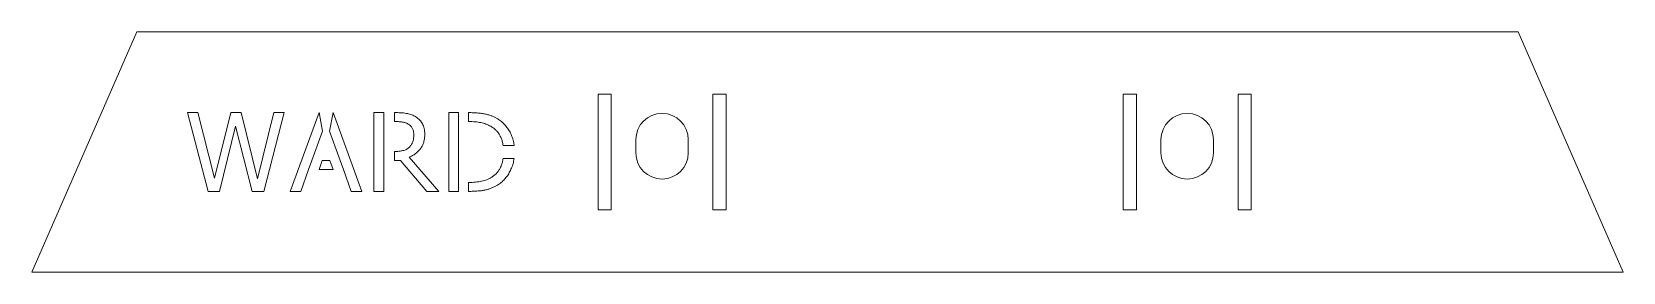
# Model space of a CAD drawing. Header units: inches. Extents: x -15.2 to 15.2, y -2.3 to 2.3.
import ezdxf

# ---------------------------------------------------------------- set-up
doc = ezdxf.new("R2010")
doc.units = ezdxf.units.IN
doc.header["$MEASUREMENT"] = 0

msp = doc.modelspace()

# ---------------------------------------------------------------- linework, layer by layer
at = {"color": 7, "linetype": 'Continuous', "lineweight": 15}
for p, q in [((-15.15, -2.29), (-13.15, 2.29)), ((13.15, 2.29), (-13.15, 2.29)), ((13.15, 2.29), (15.15, -2.29)), ((-4.119, 1.1), (-4.369, 1.1)), ((-4.369, 1.1), (-4.369, -1.1)), ((-4.119, -1.1), (-4.119, 1.1)), ((-1.931, 1.1), (-2.181, 1.1)), ((-2.181, 1.1), (-2.181, -1.1)), ((-1.931, -1.1), (-1.931, 1.1)), ((5.881, 1.1), (5.631, 1.1)), ((5.631, 1.1), (5.631, -1.1)), ((5.881, -1.1), (5.881, 1.1)), ((8.069, 1.1), (7.819, 1.1)), ((7.819, 1.1), (7.819, -1.1)), ((8.069, -1.1), (8.069, 1.1)), ((-12.187, 0.75), (-11.991, 0.75)), ((-11.793, -0.75), (-12.187, 0.75)), ((-11.991, 0.75), (-11.671, -0.497)), ((-11.671, -0.497), (-11.363, 0.75)), ((-11.363, 0.75), (-11.162, 0.75)), ((-11.162, 0.75), (-10.851, -0.509)), ((-10.851, -0.509), (-10.542, 0.75)), ((-10.345, 0.75), (-10.733, -0.75)), ((-10.542, 0.75), (-10.345, 0.75)), ((-10.231, -0.75), (-9.682, 0.75)), ((-9.682, 0.75), (-9.617, 0.4)), ((-9.479, 0.4), (-9.414, 0.75)), ((-9.414, 0.75), (-8.864, -0.75)), ((-8.637, -0.75), (-8.637, 0.75)), ((-8.637, 0.75), (-8.447, 0.75)), ((-8.447, 0.75), (-8.447, -0.75)), ((-8.247, 0.75), (-8.223, 0.75)), ((-8.247, 0.75), (-8.247, 0.579)), ((-7.212, 0.75), (-7.023, 0.75)), ((-7.212, -0.75), (-7.212, 0.75)), ((-7.023, 0.75), (-7.023, -0.75)), ((-6.836, 0.75), (-6.836, 0.579)), ((-11.269, 0.495), (-11.575, -0.75)), ((-10.956, -0.75), (-11.269, 0.495)), ((-9.617, 0.4), (-9.82, -0.161)), ((-9.277, -0.161), (-9.479, 0.4)), ((-8.214, 0.579), (-8.247, 0.579)), ((-8.247, 0.009), (-8.247, -0.161)), ((-5.967, 0.126), (-6.177, 0.126)), ((-3.65, -0.015), (-3.65, 0.235)), ((-2.65, 0.235), (-2.65, -0.015)), ((6.35, -0.015), (6.35, 0.235)), ((7.35, 0.235), (7.35, -0.015)), ((-9.82, -0.161), (-9.881, -0.332)), ((-9.681, -0.332), (-9.62, -0.161)), ((-9.62, -0.161), (-9.477, -0.161)), ((-9.477, -0.161), (-9.415, -0.332)), ((-9.215, -0.332), (-9.277, -0.161)), ((-8.133, -0.161), (-8.247, -0.161)), ((-7.631, -0.75), (-8.133, -0.161)), ((-7.968, -0.101), (-7.402, -0.75)), ((-6.176, -0.124), (-5.968, -0.124)), ((-9.881, -0.332), (-10.029, -0.75)), ((-9.415, -0.332), (-9.681, -0.332)), ((-9.067, -0.75), (-9.215, -0.332)), ((-6.838, -0.579), (-6.836, -0.579)), ((-6.838, -0.75), (-6.838, -0.579)), ((-11.575, -0.75), (-11.793, -0.75)), ((-10.733, -0.75), (-10.956, -0.75)), ((-10.029, -0.75), (-10.231, -0.75)), ((-8.864, -0.75), (-9.067, -0.75)), ((-8.447, -0.75), (-8.637, -0.75)), ((-7.402, -0.75), (-7.631, -0.75)), ((-7.023, -0.75), (-7.212, -0.75)), ((-4.369, -1.1), (-4.119, -1.1)), ((-2.181, -1.1), (-1.931, -1.1)), ((5.631, -1.1), (5.881, -1.1)), ((7.819, -1.1), (8.069, -1.1)), ((-15.15, -2.29), (15.15, -2.29))]:
    msp.add_line(p, q, dxfattribs=at)
for centre, start, end in [((-3.15, 0.235), 0, 180), ((6.85, 0.235), 0, 180), ((-3.15, -0.015), 180, 0), ((6.85, -0.015), 180, 0)]:
    msp.add_arc(centre, 0.5, start, end, dxfattribs=at)
for points, knots in [([(-8.223, 0.75), (-8.201, 0.75), (-8.16, 0.749), (-8.102, 0.746), (-8.049, 0.741), (-8, 0.733), (-7.956, 0.722), (-7.915, 0.708), (-7.875, 0.691), (-7.851, 0.676), (-7.839, 0.669)], [0, 0, 0, 0, 0.161052, 0.308885, 0.442335, 0.563177, 0.676001, 0.785387, 0.893479, 1, 1, 1, 1]), ([(-7.839, 0.669), (-7.826, 0.66), (-7.8, 0.642), (-7.767, 0.611), (-7.737, 0.577), (-7.712, 0.538), (-7.692, 0.496), (-7.678, 0.448), (-7.669, 0.395), (-7.669, 0.358), (-7.668, 0.339)], [0, 0, 0, 0, 0.12046, 0.237385, 0.353493, 0.469003, 0.587858, 0.714821, 0.851378, 1, 1, 1, 1]), ([(-6.836, 0.75), (-6.821, 0.75), (-6.788, 0.75), (-6.74, 0.748), (-6.692, 0.746), (-6.648, 0.742), (-6.606, 0.738), (-6.567, 0.733), (-6.531, 0.726), (-6.487, 0.716), (-6.436, 0.702), (-6.379, 0.682), (-6.327, 0.659), (-6.295, 0.64), (-6.28, 0.631)], [0.0096861, 0.0096861, 0.0096861, 0.0096861, 0.0907502, 0.1769441, 0.258614, 0.3353284, 0.4071089, 0.4750253, 0.5382241, 0.5967268, 0.7068106, 0.8103415, 0.9075517, 1, 1, 1, 1]), ([(-6.28, 0.631), (-6.268, 0.623), (-6.243, 0.607), (-6.208, 0.58), (-6.176, 0.551), (-6.145, 0.52), (-6.116, 0.487), (-6.09, 0.452), (-6.066, 0.415), (-6.044, 0.376), (-6.024, 0.336), (-6.007, 0.293), (-5.992, 0.248), (-5.98, 0.202), (-5.972, 0.161), (-5.968, 0.136), (-5.967, 0.126)], [0, 0, 0, 0, 0.0598674, 0.1188706, 0.1777586, 0.2362669, 0.2946261, 0.3534652, 0.412888, 0.473226, 0.5341857, 0.596239, 0.6589354, 0.7234095, 0.7897318, 0.8271445, 0.8271445, 0.8271445, 0.8271445]), ([(-7.974, 0.526), (-7.981, 0.531), (-7.996, 0.541), (-8.021, 0.552), (-8.048, 0.561), (-8.076, 0.568), (-8.107, 0.573), (-8.141, 0.576), (-8.177, 0.579), (-8.202, 0.579), (-8.214, 0.579)], [0, 0, 0, 0, 0.105432, 0.212693, 0.325664, 0.442822, 0.566916, 0.701779, 0.845697, 1, 1, 1, 1]), ([(-7.877, 0.327), (-7.877, 0.337), (-7.878, 0.358), (-7.882, 0.388), (-7.889, 0.416), (-7.899, 0.442), (-7.912, 0.466), (-7.929, 0.489), (-7.95, 0.509), (-7.966, 0.52), (-7.974, 0.526)], [0, 0, 0, 0, 0.1356711, 0.2660336, 0.3888289, 0.508987, 0.6268375, 0.7465048, 0.8703605, 1, 1, 1, 1]), ([(-7.668, 0.339), (-7.668, 0.325), (-7.669, 0.299), (-7.673, 0.261), (-7.679, 0.224), (-7.687, 0.188), (-7.699, 0.155), (-7.712, 0.123), (-7.729, 0.093), (-7.748, 0.064), (-7.768, 0.038), (-7.791, 0.013), (-7.816, -0.011), (-7.843, -0.032), (-7.871, -0.052), (-7.902, -0.07), (-7.934, -0.087), (-7.956, -0.097), (-7.968, -0.101)], [0, 0, 0, 0, 0.070383, 0.137949, 0.203489, 0.266812, 0.32894, 0.389635, 0.449566, 0.509405, 0.568823, 0.628206, 0.68792, 0.74831, 0.809318, 0.871253, 0.934651, 1, 1, 1, 1]), ([(-7.965, 0.088), (-7.958, 0.096), (-7.943, 0.11), (-7.926, 0.134), (-7.91, 0.159), (-7.898, 0.187), (-7.888, 0.217), (-7.882, 0.25), (-7.878, 0.287), (-7.877, 0.313), (-7.877, 0.327)], [0, 0, 0, 0, 0.117034, 0.230355, 0.342686, 0.45476, 0.572663, 0.702231, 0.844647, 1, 1, 1, 1]), ([(-6.411, 0.49), (-6.426, 0.498), (-6.456, 0.513), (-6.502, 0.532), (-6.55, 0.549), (-6.6, 0.56), (-6.652, 0.569), (-6.709, 0.575), (-6.771, 0.579), (-6.814, 0.579), (-6.836, 0.579)], [0, 0, 0, 0, 0.114756, 0.228866, 0.342672, 0.457151, 0.576924, 0.707337, 0.848054, 1, 1, 1, 1]), ([(-6.177, 0.126), (-6.179, 0.139), (-6.183, 0.164), (-6.191, 0.2), (-6.202, 0.235), (-6.215, 0.268), (-6.229, 0.299), (-6.245, 0.328), (-6.263, 0.356), (-6.283, 0.383), (-6.305, 0.407), (-6.329, 0.43), (-6.355, 0.452), (-6.382, 0.472), (-6.402, 0.484), (-6.411, 0.49)], [0.2185361, 0.2185361, 0.2185361, 0.2185361, 0.2849883, 0.3498219, 0.4131117, 0.4739881, 0.5336784, 0.5922316, 0.6501675, 0.7077633, 0.7649119, 0.8223194, 0.8810367, 0.9398791, 1, 1, 1, 1]), ([(-8.247, 0.009), (-8.232, 0.01), (-8.203, 0.01), (-8.16, 0.013), (-8.121, 0.019), (-8.084, 0.025), (-8.05, 0.036), (-8.019, 0.049), (-7.99, 0.067), (-7.973, 0.081), (-7.965, 0.088)], [0, 0, 0, 0, 0.1513319, 0.2930699, 0.424794, 0.548705, 0.6656716, 0.7790172, 0.8895905, 1, 1, 1, 1]), ([(-6.391, -0.479), (-6.382, -0.473), (-6.364, -0.461), (-6.338, -0.441), (-6.315, -0.42), (-6.293, -0.397), (-6.273, -0.372), (-6.255, -0.347), (-6.238, -0.319), (-6.223, -0.291), (-6.21, -0.26), (-6.199, -0.228), (-6.189, -0.195), (-6.182, -0.159), (-6.178, -0.135), (-6.176, -0.124)], [0, 0, 0, 0, 0.0591645, 0.1173525, 0.17449, 0.2312084, 0.2878133, 0.3449208, 0.4017599, 0.4596205, 0.5190019, 0.5796993, 0.6431405, 0.7087756, 0.7741805, 0.7741805, 0.7741805, 0.7741805]), ([(-5.968, -0.124), (-5.969, -0.132), (-5.973, -0.157), (-5.981, -0.196), (-5.993, -0.242), (-6.008, -0.287), (-6.026, -0.33), (-6.047, -0.372), (-6.07, -0.413), (-6.095, -0.451), (-6.121, -0.487), (-6.15, -0.52), (-6.18, -0.551), (-6.212, -0.58), (-6.246, -0.607), (-6.27, -0.622), (-6.282, -0.63)], [0.1659288, 0.1659288, 0.1659288, 0.1659288, 0.2016008, 0.2664345, 0.3306313, 0.3943489, 0.4582035, 0.5218741, 0.5847279, 0.6463012, 0.7067104, 0.7660362, 0.824909, 0.8832908, 0.9417736, 1, 1, 1, 1]), ([(-6.836, -0.579), (-6.813, -0.579), (-6.768, -0.579), (-6.704, -0.574), (-6.643, -0.568), (-6.587, -0.559), (-6.534, -0.546), (-6.484, -0.529), (-6.436, -0.507), (-6.406, -0.489), (-6.391, -0.479)], [0, 0, 0, 0, 0.14989, 0.289798, 0.420572, 0.541973, 0.658163, 0.772598, 0.886083, 1, 1, 1, 1]), ([(-6.282, -0.63), (-6.299, -0.64), (-6.334, -0.661), (-6.39, -0.686), (-6.448, -0.706), (-6.499, -0.72), (-6.542, -0.729), (-6.577, -0.735), (-6.614, -0.739), (-6.654, -0.743), (-6.697, -0.746), (-6.742, -0.748), (-6.789, -0.75), (-6.821, -0.75), (-6.838, -0.75)], [0, 0, 0, 0, 0.104126, 0.209108, 0.316166, 0.425843, 0.483042, 0.544606, 0.609941, 0.679705, 0.75348, 0.831237, 0.91358, 1, 1, 1, 1])]:
    msp.add_open_spline(points, degree=3, knots=knots, dxfattribs=at)

doc.saveas('drawing.dxf')
